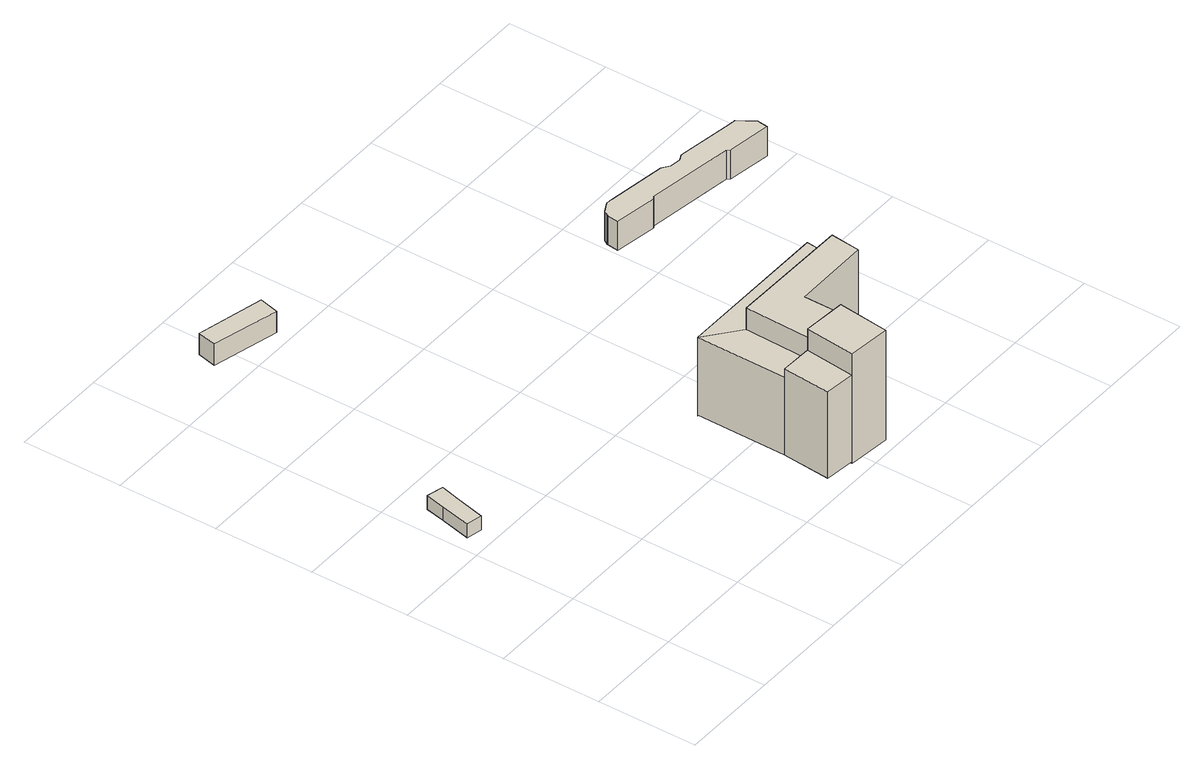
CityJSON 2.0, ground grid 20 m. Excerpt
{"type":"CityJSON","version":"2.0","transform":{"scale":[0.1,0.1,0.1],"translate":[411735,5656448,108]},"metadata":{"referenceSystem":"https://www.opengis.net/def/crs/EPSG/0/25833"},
"CityObjects":{
"building1":{"type":"Building","attributes":{"Dachtyp_tdc":"tdcPolyFlatRoof","Gemeindeschluessel":14612000,"Dachneigung":0,"QualitaetDacherkennung":0,"Geometrietyp2DReferenz":"3000","BezugspunktDach":"2000","measuredHeight":3,"function":"31001_9998"},"geometry":[{"type":"Solid","lod":"1","boundaries":[[[[0,1,2,3,4,5]],[[6,7,8,9,10,11]],[[5,7,6,0]],[[4,8,7,5]],[[3,9,8,4]],[[2,10,9,3]],[[1,11,10,2]],[[0,6,11,1]]]]}]},
"building2":{"type":"Building","attributes":{"Dachtyp_tdc":"tdcGableRoof","Gemeindeschluessel":14612000,"Dachneigung":12.97,"QualitaetDacherkennung":34,"Geometrietyp2DReferenz":"3000","measuredHeight":5.45,"function":"31001_9998","roofType":"3100"},"geometry":[{"type":"Solid","lod":"1","boundaries":[[[[12,13,14,15]],[[16,17,18,19]],[[15,17,16,12]],[[14,18,17,15]],[[13,19,18,14]],[[12,16,19,13]]]]}]},
"building3":{"type":"Building","attributes":{"Gemeindeschluessel":14612000,"Dachneigung":90,"Dachorientierung":0,"MittlereTraufHoehe":134.14,"QualitaetDacherkennung":100,"ObjektHoehe":23.75,"BodenHoehe":110.39,"Geometrietyp2DReferenz":"3000","AbsoluteHoehe":134.14,"Dachflaeche":87.75,"measuredHeight":23.75,"function":"31001_9998","roofType":"1000","storeysAboveGround":8},"children":["building3-1"],"geometry":[{"type":"Solid","lod":"1","boundaries":[[[[20,21,22,23]],[[24,25,26,27]],[[23,25,24,20]],[[22,26,25,23]],[[21,27,26,22]],[[20,24,27,21]]]]}]},
"building3-1":{"type":"BuildingPart","attributes":{"Dachneigung":33.88,"Dachorientierung":0,"MittlereTraufHoehe":129.48,"QualitaetDacherkennung":100,"BodenHoehe":110.82,"ObjektTeilHoehe":23.32,"Geometrietyp2DReferenz":"3000","AbsoluteHoehe":134.14,"Dachflaeche":110.77,"measuredHeight":23.32,"roofType":"2100","storeysAboveGround":8},"parents":["building3"],"geometry":[{"type":"Solid","lod":"1","boundaries":[[[[28,29,30,31]],[[32,33,34,35]],[[31,33,32,28]],[[30,34,33,31]],[[29,35,34,30]],[[28,32,35,29]]]]}]},
"building4":{"type":"Building","attributes":{"Gemeindeschluessel":14612000,"Dachneigung":90,"Dachorientierung":0,"MittlereTraufHoehe":132.24,"QualitaetDacherkennung":100,"ObjektHoehe":21.98,"BodenHoehe":110.25,"Geometrietyp2DReferenz":"3000","AbsoluteHoehe":132.24,"Dachflaeche":210.26,"measuredHeight":21.98,"function":"31001_9998","roofType":"1000","storeysAboveGround":7},"children":["building4-1","building4-2"],"geometry":[{"type":"Solid","lod":"1","boundaries":[[[[36,37,38,39,40,41]],[[42,43,44,45,46,47]],[[41,43,42,36]],[[40,44,43,41]],[[39,45,44,40]],[[38,46,45,39]],[[37,47,46,38]],[[36,42,47,37]]]]}]},
"building4-1":{"type":"BuildingPart","attributes":{"Dachneigung":34.92,"Dachorientierung":0,"MittlereTraufHoehe":127.58,"QualitaetDacherkennung":100,"BodenHoehe":110.81,"ObjektTeilHoehe":21.42,"Geometrietyp2DReferenz":"3000","AbsoluteHoehe":132.24,"Dachflaeche":178.34,"measuredHeight":21.42,"roofType":"2100","storeysAboveGround":7},"parents":["building4"],"geometry":[{"type":"Solid","lod":"1","boundaries":[[[[48,49,50,51]],[[33,52,53,34]],[[51,52,33,48]],[[50,53,52,51]],[[49,34,53,50]],[[48,33,34,49]]]]}]},
"building4-2":{"type":"BuildingPart","attributes":{"Dachneigung":30.67,"Dachorientierung":0,"MittlereTraufHoehe":127.58,"QualitaetDacherkennung":100,"BodenHoehe":110.6,"ObjektTeilHoehe":21.64,"Geometrietyp2DReferenz":"3000","AbsoluteHoehe":132.24,"Dachflaeche":304.25,"measuredHeight":21.64,"roofType":"2100","storeysAboveGround":7},"parents":["building4"],"geometry":[{"type":"Solid","lod":"1","boundaries":[[[[51,50,54,55]],[[56,57,58,59]],[[55,57,56,51]],[[54,58,57,55]],[[50,59,58,54]],[[51,56,59,50]]]]}]},
"building5":{"type":"Building","attributes":{"Dachtyp_tdc":"tdcPolyFlatRoof","Gemeindeschluessel":14612000,"Dachneigung":0,"QualitaetDacherkennung":29,"Geometrietyp2DReferenz":"3000","measuredHeight":6.21,"function":"31001_9998","roofType":"1000"},"geometry":[{"type":"Solid","lod":"1","boundaries":[[[[60,61,62,63,64,65,66,67,68,69,70,71,72,73,74,75,76,77,78,79,80,81,82,83]],[[84,85,86,87,88,89,90,91,92,93,94,95,96,97,98,99,100,101,102,103,104,105,106,107]],[[83,85,84,60]],[[82,86,85,83]],[[81,87,86,82]],[[80,88,87,81]],[[79,89,88,80]],[[78,90,89,79]],[[77,91,90,78]],[[76,92,91,77]],[[75,93,92,76]],[[74,94,93,75]],[[73,95,94,74]],[[72,96,95,73]],[[71,97,96,72]],[[70,98,97,71]],[[69,99,98,70]],[[68,100,99,69]],[[67,101,100,68]],[[66,102,101,67]],[[65,103,102,66]],[[64,104,103,65]],[[63,105,104,64]],[[62,106,105,63]],[[61,107,106,62]],[[60,84,107,61]]]]}]}
},
"vertices":[
[5,423,57],[36,416,57],[51,477,57],[61,515,57],[28,523,57],[19,483,57],[5,423,27],[19,483,27],[28,523,27],[61,515,27],[51,477,27],[36,416,27],
[158,1062,48],[292,1029,48],[302,1068,48],[167,1100,48],[158,1062,2],[167,1100,2],[302,1068,2],[292,1029,2],
[553,16,261],[638,7,261],[650,110,261],[564,117,261],[553,16,24],[564,117,24],[650,110,24],[638,7,24],
[492,23,215],[553,16,215],[564,117,215],[500,119,215],[492,23,28],[500,119,28],[564,117,28],[553,16,28],
[564,117,242],[650,110,242],[650,185,242],[807,187,242],[813,246,242],[568,248,242],[564,117,23],[568,248,23],[813,246,23],[807,187,23],[650,185,23],[650,110,23],
[500,119,196],[564,117,196],[568,248,196],[502,302,196],[502,302,28],[568,248,28],
[813,246,196],[819,302,196],[502,302,26],[819,302,26],[813,246,26],[568,248,26],
[1050,629,94],[1137,616,94],[1139,634,94],[1140,638,94],[1118,670,94],[1114,670,94],[1111,671,94],[1108,671,94],[990,689,94],[977,683,94],[955,686,94],[941,696,94],[823,713,94],[819,714,94],[815,714,94],[812,715,94],[805,712,94],[790,704,94],[784,695,94],[784,692,94],[781,670,94],[866,657,94],[871,660,94],[1046,635,94],[1050,629,31],[1046,635,31],[871,660,31],[866,657,31],[781,670,31],[784,692,31],[784,695,31],[790,704,31],[805,712,31],[812,715,31],[815,714,31],[819,714,31],[823,713,31],[941,696,31],[955,686,31],[977,683,31],[990,689,31],[1108,671,31],[1111,671,31],[1114,670,31],[1118,670,31],[1140,638,31],[1139,634,31],[1137,616,31]
]}
